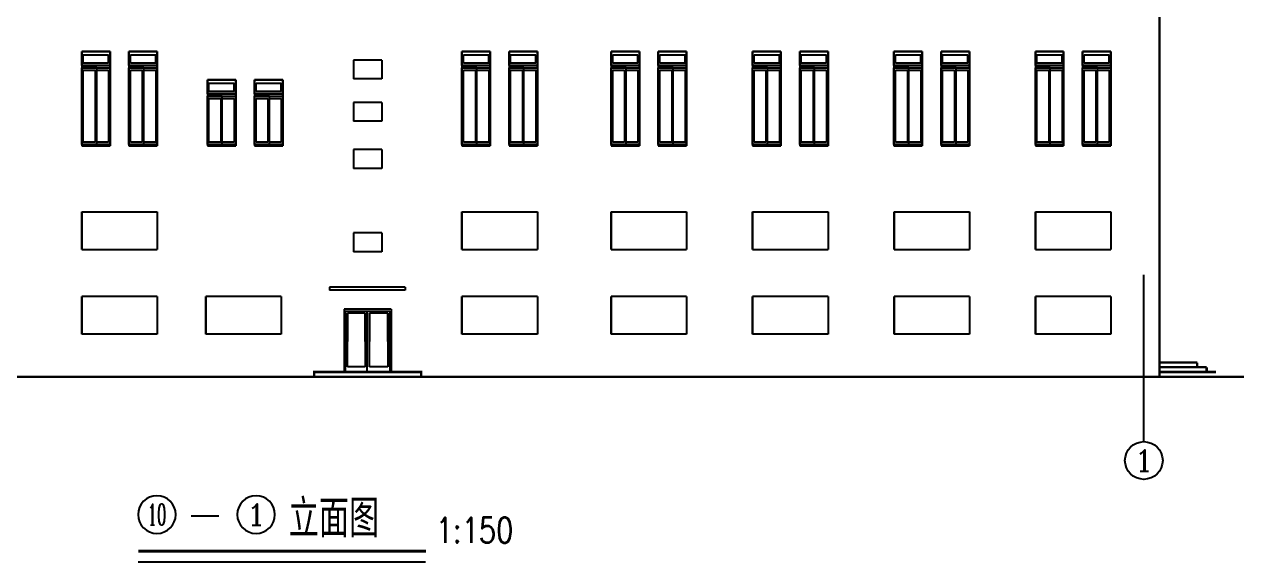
# Model space of a CAD drawing. Extents: x -55219 to 470149, y 494712 to 780039.
# Drawn here: x 132595 to 171184, y 544437 to 561537 of the extents above; entities that cross this region are included whole.
import ezdxf
from ezdxf.enums import TextEntityAlignment as Align

# ---------------------------------------------------------------- set-up
doc = ezdxf.new("R2010")
doc.units = 0
doc.header["$LTSCALE"] = 1500
doc.header["$MEASUREMENT"] = 0
doc.layers.get('0').update_dxf_attribs({"linetype": 'CONTINUOUS'})
doc.layers.add('AXIS_TEXT', color=7, linetype='CONTINUOUS')
doc.layers.add('LVTRY', color=6, linetype='CONTINUOUS')
doc.styles.add('_HZTXT', font='txt.shx', dxfattribs={"width": 0.8, "bigfont": 'hztxt.shx'})
doc.styles.add('COMPLEX', font='COMPLEX')
doc.styles.add('DIM_FONT', font='SIMPLEX.shx', dxfattribs={"width": 0.8})

# ---------------------------------------------------------------- blocks, each defined once
blk = doc.blocks.new('_AXISO')
blk.add_circle((0, 0), 0.5)
at = {"layer": 'AXIS_TEXT', "style": 'COMPLEX', "width": 1.041667}
blk.add_attdef('A', text='', height=0.56, dxfattribs=at).set_placement((-0.25, -0.28), (0.25, -0.28), align=Align.FIT)

msp = doc.modelspace()

# ---------------------------------------------------------------- linework, layer by layer
at = {"layer": 'LVTRY', "color": 7}
for p, q in [((134426.5, 560673.4), (134426.5, 560223.4)), ((134426.5, 560673.4), (134426.5, 560223.4)), ((134426.5, 560673.4), (134426.5, 560223.4)), ((134426.5, 560673.4), (134426.5, 560223.4)), ((134426.5, 560223.4), (134426.5, 560673.4)), ((134426.5, 560673.4), (135326.5, 560673.4)), ((134426.5, 560673.4), (135326.5, 560673.4)), ((135326.5, 560673.4), (134426.5, 560673.4)), ((134426.5, 560673.4), (135326.5, 560673.4)), ((134426.5, 560673.4), (135326.5, 560673.4)), ((134426.5, 560673.4), (134426.5, 557673.4)), ((134473.9, 560298.4), (134473.9, 560560.9)), ((134473.9, 560298.4), (134473.9, 560560.9)), ((134473.9, 560560.9), (135279.1, 560560.9)), ((134473.9, 560560.9), (135279.1, 560560.9)), ((135279.1, 560298.4), (135279.1, 560560.9)), ((135279.1, 560298.4), (135279.1, 560560.9)), ((135326.5, 560223.4), (135326.5, 560673.4)), ((135326.5, 560223.4), (135326.5, 560673.4)), ((135326.5, 560673.4), (135326.5, 560223.4)), ((135326.5, 560223.4), (135326.5, 560673.4)), ((135326.5, 560673.4), (135326.5, 560223.4)), ((135326.5, 560673.4), (135326.5, 557673.4)), ((135926.5, 560673.4), (135926.5, 560223.4)), ((135926.5, 560673.4), (135926.5, 560223.4)), ((135926.5, 560673.4), (135926.5, 560223.4)), ((135926.5, 560673.4), (135926.5, 560223.4)), ((135926.5, 560223.4), (135926.5, 560673.4)), ((135926.5, 560673.4), (136826.5, 560673.4)), ((135926.5, 560673.4), (136826.5, 560673.4)), ((136826.5, 560673.4), (135926.5, 560673.4)), ((135926.5, 560673.4), (136826.5, 560673.4)), ((135926.5, 560673.4), (136826.5, 560673.4)), ((135926.5, 560673.4), (135926.5, 557673.4)), ((135973.9, 560298.4), (135973.9, 560560.9)), ((135973.9, 560298.4), (135973.9, 560560.9)), ((135973.9, 560560.9), (136779.1, 560560.9)), ((135973.9, 560560.9), (136779.1, 560560.9)), ((136779.1, 560298.4), (136779.1, 560560.9)), ((136779.1, 560298.4), (136779.1, 560560.9)), ((136826.5, 560223.4), (136826.5, 560673.4)), ((136826.5, 560223.4), (136826.5, 560673.4)), ((136826.5, 560673.4), (136826.5, 560223.4)), ((136826.5, 560223.4), (136826.5, 560673.4)), ((136826.5, 560673.4), (136826.5, 560223.4)), ((136826.5, 560673.4), (136826.5, 557673.4)), ((143976.5, 560398.4), (143076.5, 560398.4)), ((143076.5, 560398.4), (143076.5, 559798.4)), ((143976.5, 560398.4), (143976.5, 559798.4)), ((146525.5, 560673.4), (146525.5, 557673.4)), ((146525.5, 560673.4), (147425.5, 560673.4)), ((146525.5, 560673.4), (147425.5, 560673.4)), ((147425.5, 560673.4), (146525.5, 560673.4)), ((146525.5, 560673.4), (147425.5, 560673.4)), ((146525.5, 560673.4), (147425.5, 560673.4)), ((146525.5, 560223.4), (146525.5, 560673.4)), ((146525.5, 560673.4), (146525.5, 560223.4)), ((146525.5, 560673.4), (146525.5, 560223.4)), ((146525.5, 560673.4), (146525.5, 560223.4)), ((146525.5, 560673.4), (146525.5, 560223.4)), ((146572.9, 560560.9), (147378.1, 560560.9)), ((146572.9, 560560.9), (147378.1, 560560.9)), ((146572.9, 560298.4), (146572.9, 560560.9)), ((146572.9, 560298.4), (146572.9, 560560.9)), ((147378.1, 560298.4), (147378.1, 560560.9)), ((147378.1, 560298.4), (147378.1, 560560.9)), ((147425.5, 560673.4), (147425.5, 557673.4)), ((147425.5, 560673.4), (147425.5, 560223.4)), ((147425.5, 560223.4), (147425.5, 560673.4)), ((147425.5, 560673.4), (147425.5, 560223.4)), ((147425.5, 560223.4), (147425.5, 560673.4)), ((147425.5, 560223.4), (147425.5, 560673.4)), ((148025.5, 560673.4), (148025.5, 557673.4)), ((148025.5, 560673.4), (148925.5, 560673.4)), ((148025.5, 560673.4), (148925.5, 560673.4)), ((148925.5, 560673.4), (148025.5, 560673.4)), ((148025.5, 560673.4), (148925.5, 560673.4)), ((148025.5, 560673.4), (148925.5, 560673.4)), ((148025.5, 560223.4), (148025.5, 560673.4)), ((148025.5, 560673.4), (148025.5, 560223.4)), ((148025.5, 560673.4), (148025.5, 560223.4)), ((148025.5, 560673.4), (148025.5, 560223.4)), ((148025.5, 560673.4), (148025.5, 560223.4)), ((148072.9, 560560.9), (148878.1, 560560.9)), ((148072.9, 560560.9), (148878.1, 560560.9)), ((148072.9, 560298.4), (148072.9, 560560.9)), ((148072.9, 560298.4), (148072.9, 560560.9)), ((148878.1, 560298.4), (148878.1, 560560.9)), ((148878.1, 560298.4), (148878.1, 560560.9)), ((148925.5, 560673.4), (148925.5, 557673.4)), ((148925.5, 560673.4), (148925.5, 560223.4)), ((148925.5, 560223.4), (148925.5, 560673.4)), ((148925.5, 560673.4), (148925.5, 560223.4)), ((148925.5, 560223.4), (148925.5, 560673.4)), ((148925.5, 560223.4), (148925.5, 560673.4)), ((151275.5, 560673.4), (151275.5, 560223.4)), ((151275.5, 560673.4), (151275.5, 560223.4)), ((151275.5, 560673.4), (151275.5, 560223.4)), ((151275.5, 560673.4), (151275.5, 560223.4)), ((151275.5, 560223.4), (151275.5, 560673.4)), ((151275.5, 560673.4), (152175.5, 560673.4)), ((151275.5, 560673.4), (152175.5, 560673.4)), ((152175.5, 560673.4), (151275.5, 560673.4)), ((151275.5, 560673.4), (152175.5, 560673.4)), ((151275.5, 560673.4), (152175.5, 560673.4)), ((151275.5, 560673.4), (151275.5, 557673.4)), ((151322.9, 560298.4), (151322.9, 560560.9)), ((151322.9, 560298.4), (151322.9, 560560.9)), ((151322.9, 560560.9), (152128.1, 560560.9)), ((151322.9, 560560.9), (152128.1, 560560.9)), ((152128.1, 560298.4), (152128.1, 560560.9)), ((152128.1, 560298.4), (152128.1, 560560.9)), ((152175.5, 560223.4), (152175.5, 560673.4)), ((152175.5, 560223.4), (152175.5, 560673.4)), ((152175.5, 560673.4), (152175.5, 560223.4)), ((152175.5, 560223.4), (152175.5, 560673.4)), ((152175.5, 560673.4), (152175.5, 560223.4)), ((152175.5, 560673.4), (152175.5, 557673.4)), ((152775.5, 560673.4), (152775.5, 560223.4)), ((152775.5, 560673.4), (152775.5, 560223.4)), ((152775.5, 560673.4), (152775.5, 560223.4)), ((152775.5, 560673.4), (152775.5, 560223.4)), ((152775.5, 560223.4), (152775.5, 560673.4)), ((152775.5, 560673.4), (153675.5, 560673.4)), ((152775.5, 560673.4), (153675.5, 560673.4)), ((153675.5, 560673.4), (152775.5, 560673.4)), ((152775.5, 560673.4), (153675.5, 560673.4)), ((152775.5, 560673.4), (153675.5, 560673.4)), ((152775.5, 560673.4), (152775.5, 557673.4)), ((152822.9, 560298.4), (152822.9, 560560.9)), ((152822.9, 560298.4), (152822.9, 560560.9)), ((152822.9, 560560.9), (153628.1, 560560.9)), ((152822.9, 560560.9), (153628.1, 560560.9)), ((153628.1, 560298.4), (153628.1, 560560.9)), ((153628.1, 560298.4), (153628.1, 560560.9)), ((153675.5, 560223.4), (153675.5, 560673.4)), ((153675.5, 560223.4), (153675.5, 560673.4)), ((153675.5, 560673.4), (153675.5, 560223.4)), ((153675.5, 560223.4), (153675.5, 560673.4)), ((153675.5, 560673.4), (153675.5, 560223.4)), ((153675.5, 560673.4), (153675.5, 557673.4)), ((155775.5, 560673.4), (155775.5, 560223.4)), ((155775.5, 560673.4), (155775.5, 560223.4)), ((155775.5, 560673.4), (155775.5, 560223.4)), ((155775.5, 560673.4), (155775.5, 560223.4)), ((155775.5, 560223.4), (155775.5, 560673.4)), ((155775.5, 560673.4), (156675.5, 560673.4)), ((155775.5, 560673.4), (156675.5, 560673.4)), ((156675.5, 560673.4), (155775.5, 560673.4)), ((155775.5, 560673.4), (156675.5, 560673.4)), ((155775.5, 560673.4), (156675.5, 560673.4)), ((155775.5, 560673.4), (155775.5, 557673.4)), ((155822.9, 560298.4), (155822.9, 560560.9)), ((155822.9, 560298.4), (155822.9, 560560.9)), ((155822.9, 560560.9), (156628.1, 560560.9)), ((155822.9, 560560.9), (156628.1, 560560.9)), ((156628.1, 560298.4), (156628.1, 560560.9)), ((156628.1, 560298.4), (156628.1, 560560.9)), ((156675.5, 560223.4), (156675.5, 560673.4)), ((156675.5, 560223.4), (156675.5, 560673.4)), ((156675.5, 560673.4), (156675.5, 560223.4)), ((156675.5, 560223.4), (156675.5, 560673.4)), ((156675.5, 560673.4), (156675.5, 560223.4)), ((156675.5, 560673.4), (156675.5, 557673.4)), ((157275.5, 560673.4), (157275.5, 560223.4)), ((157275.5, 560673.4), (157275.5, 560223.4)), ((157275.5, 560673.4), (157275.5, 560223.4)), ((157275.5, 560673.4), (157275.5, 560223.4)), ((157275.5, 560223.4), (157275.5, 560673.4)), ((157275.5, 560673.4), (158175.5, 560673.4)), ((157275.5, 560673.4), (158175.5, 560673.4)), ((158175.5, 560673.4), (157275.5, 560673.4)), ((157275.5, 560673.4), (158175.5, 560673.4)), ((157275.5, 560673.4), (158175.5, 560673.4)), ((157275.5, 560673.4), (157275.5, 557673.4)), ((157322.9, 560298.4), (157322.9, 560560.9)), ((157322.9, 560298.4), (157322.9, 560560.9)), ((157322.9, 560560.9), (158128.1, 560560.9)), ((157322.9, 560560.9), (158128.1, 560560.9)), ((158128.1, 560298.4), (158128.1, 560560.9)), ((158128.1, 560298.4), (158128.1, 560560.9)), ((158175.5, 560223.4), (158175.5, 560673.4)), ((158175.5, 560223.4), (158175.5, 560673.4)), ((158175.5, 560673.4), (158175.5, 560223.4)), ((158175.5, 560223.4), (158175.5, 560673.4)), ((158175.5, 560673.4), (158175.5, 560223.4)), ((158175.5, 560673.4), (158175.5, 557673.4)), ((160275.5, 560673.4), (160275.5, 560223.4)), ((160275.5, 560673.4), (160275.5, 560223.4)), ((160275.5, 560673.4), (160275.5, 560223.4)), ((160275.5, 560673.4), (160275.5, 560223.4)), ((160275.5, 560223.4), (160275.5, 560673.4)), ((160275.5, 560673.4), (161175.5, 560673.4)), ((160275.5, 560673.4), (161175.5, 560673.4)), ((161175.5, 560673.4), (160275.5, 560673.4)), ((160275.5, 560673.4), (161175.5, 560673.4)), ((160275.5, 560673.4), (161175.5, 560673.4)), ((160275.5, 560673.4), (160275.5, 557673.4)), ((160322.9, 560298.4), (160322.9, 560560.9)), ((160322.9, 560298.4), (160322.9, 560560.9)), ((160322.9, 560560.9), (161128.1, 560560.9)), ((160322.9, 560560.9), (161128.1, 560560.9)), ((161128.1, 560298.4), (161128.1, 560560.9)), ((161128.1, 560298.4), (161128.1, 560560.9)), ((161175.5, 560223.4), (161175.5, 560673.4)), ((161175.5, 560223.4), (161175.5, 560673.4)), ((161175.5, 560673.4), (161175.5, 560223.4)), ((161175.5, 560223.4), (161175.5, 560673.4)), ((161175.5, 560673.4), (161175.5, 560223.4)), ((161175.5, 560673.4), (161175.5, 557673.4)), ((161775.5, 560673.4), (161775.5, 560223.4)), ((161775.5, 560673.4), (161775.5, 560223.4)), ((161775.5, 560673.4), (161775.5, 560223.4)), ((161775.5, 560673.4), (161775.5, 560223.4)), ((161775.5, 560223.4), (161775.5, 560673.4)), ((161775.5, 560673.4), (162675.5, 560673.4)), ((161775.5, 560673.4), (162675.5, 560673.4)), ((162675.5, 560673.4), (161775.5, 560673.4)), ((161775.5, 560673.4), (162675.5, 560673.4)), ((161775.5, 560673.4), (162675.5, 560673.4)), ((161775.5, 560673.4), (161775.5, 557673.4)), ((161822.9, 560298.4), (161822.9, 560560.9)), ((161822.9, 560298.4), (161822.9, 560560.9)), ((161822.9, 560560.9), (162628.1, 560560.9)), ((161822.9, 560560.9), (162628.1, 560560.9)), ((162628.1, 560298.4), (162628.1, 560560.9)), ((162628.1, 560298.4), (162628.1, 560560.9)), ((162675.5, 560223.4), (162675.5, 560673.4)), ((162675.5, 560223.4), (162675.5, 560673.4)), ((162675.5, 560673.4), (162675.5, 560223.4)), ((162675.5, 560223.4), (162675.5, 560673.4)), ((162675.5, 560673.4), (162675.5, 560223.4)), ((162675.5, 560673.4), (162675.5, 557673.4)), ((164775.5, 560673.4), (164775.5, 560223.4)), ((164775.5, 560673.4), (164775.5, 560223.4)), ((164775.5, 560673.4), (164775.5, 560223.4)), ((164775.5, 560673.4), (164775.5, 560223.4)), ((164775.5, 560223.4), (164775.5, 560673.4)), ((164775.5, 560673.4), (165675.5, 560673.4)), ((164775.5, 560673.4), (165675.5, 560673.4)), ((165675.5, 560673.4), (164775.5, 560673.4)), ((164775.5, 560673.4), (165675.5, 560673.4)), ((164775.5, 560673.4), (165675.5, 560673.4)), ((164775.5, 560673.4), (164775.5, 557673.4)), ((164822.9, 560298.4), (164822.9, 560560.9)), ((164822.9, 560298.4), (164822.9, 560560.9)), ((164822.9, 560560.9), (165628.1, 560560.9)), ((164822.9, 560560.9), (165628.1, 560560.9)), ((165628.1, 560298.4), (165628.1, 560560.9)), ((165628.1, 560298.4), (165628.1, 560560.9)), ((165675.5, 560223.4), (165675.5, 560673.4)), ((165675.5, 560223.4), (165675.5, 560673.4)), ((165675.5, 560673.4), (165675.5, 560223.4)), ((165675.5, 560223.4), (165675.5, 560673.4)), ((165675.5, 560673.4), (165675.5, 560223.4)), ((165675.5, 560673.4), (165675.5, 557673.4)), ((166275.5, 560673.4), (166275.5, 560223.4)), ((166275.5, 560673.4), (166275.5, 560223.4)), ((166275.5, 560673.4), (166275.5, 560223.4)), ((166275.5, 560673.4), (166275.5, 560223.4)), ((166275.5, 560223.4), (166275.5, 560673.4)), ((166275.5, 560673.4), (167175.5, 560673.4)), ((166275.5, 560673.4), (167175.5, 560673.4)), ((167175.5, 560673.4), (166275.5, 560673.4)), ((166275.5, 560673.4), (167175.5, 560673.4)), ((166275.5, 560673.4), (167175.5, 560673.4)), ((166275.5, 560673.4), (166275.5, 557673.4)), ((166322.9, 560298.4), (166322.9, 560560.9)), ((166322.9, 560298.4), (166322.9, 560560.9)), ((166322.9, 560560.9), (167128.1, 560560.9)), ((166322.9, 560560.9), (167128.1, 560560.9)), ((167128.1, 560298.4), (167128.1, 560560.9)), ((167128.1, 560298.4), (167128.1, 560560.9)), ((167175.5, 560223.4), (167175.5, 560673.4)), ((167175.5, 560223.4), (167175.5, 560673.4)), ((167175.5, 560673.4), (167175.5, 560223.4)), ((167175.5, 560223.4), (167175.5, 560673.4)), ((167175.5, 560673.4), (167175.5, 560223.4)), ((167175.5, 560673.4), (167175.5, 557673.4)), ((134426.5, 560223.4), (135326.5, 560223.4)), ((134426.5, 560223.4), (135326.5, 560223.4)), ((135326.5, 560223.4), (134426.5, 560223.4)), ((134426.5, 560223.4), (134426.5, 557673.4)), ((134426.5, 560223.4), (134426.5, 557673.4)), ((134900.2, 560148.4), (134426.5, 560148.4)), ((134426.5, 560148.4), (135326.5, 560148.4)), ((134426.5, 560148.4), (135326.5, 560148.4)), ((134426.5, 560148.4), (134426.5, 557710.9)), ((134426.5, 560148.4), (134426.5, 557710.9)), ((134426.5, 557710.9), (134426.5, 560148.4)), ((135279.1, 560298.4), (134473.9, 560298.4)), ((135279.1, 560298.4), (134473.9, 560298.4)), ((134473.9, 560073.4), (134852.8, 560073.4)), ((134473.9, 560073.4), (134852.8, 560073.4)), ((134473.9, 557785.9), (134473.9, 560073.4)), ((134473.9, 557785.9), (134473.9, 560073.4)), ((134852.8, 560073.4), (134852.8, 557785.9)), ((134852.8, 560073.4), (134852.8, 557785.9)), ((134900.2, 557710.9), (134900.2, 560148.4)), ((134900.2, 557710.9), (134900.2, 560148.4)), ((134900.2, 560073.4), (135279.1, 560073.4)), ((134900.2, 560073.4), (135279.1, 560073.4)), ((135279.1, 560073.4), (135279.1, 557785.9)), ((135279.1, 560073.4), (135279.1, 557785.9)), ((135326.5, 557673.4), (135326.5, 560223.4)), ((135326.5, 557673.4), (135326.5, 560223.4)), ((135326.5, 560148.4), (135326.5, 557710.9)), ((135326.5, 560148.4), (135326.5, 557710.9)), ((135926.5, 560223.4), (136826.5, 560223.4)), ((135926.5, 560223.4), (136826.5, 560223.4)), ((136826.5, 560223.4), (135926.5, 560223.4)), ((135926.5, 560223.4), (135926.5, 557673.4)), ((135926.5, 560223.4), (135926.5, 557673.4)), ((136400.2, 560148.4), (135926.5, 560148.4)), ((135926.5, 560148.4), (136826.5, 560148.4)), ((135926.5, 560148.4), (136826.5, 560148.4)), ((135926.5, 560148.4), (135926.5, 557710.9)), ((135926.5, 560148.4), (135926.5, 557710.9)), ((135926.5, 557710.9), (135926.5, 560148.4)), ((136779.1, 560298.4), (135973.9, 560298.4)), ((136779.1, 560298.4), (135973.9, 560298.4)), ((135973.9, 560073.4), (136352.8, 560073.4)), ((135973.9, 560073.4), (136352.8, 560073.4)), ((135973.9, 557785.9), (135973.9, 560073.4)), ((135973.9, 557785.9), (135973.9, 560073.4)), ((136352.8, 560073.4), (136352.8, 557785.9)), ((136352.8, 560073.4), (136352.8, 557785.9)), ((136400.2, 557710.9), (136400.2, 560148.4)), ((136400.2, 557710.9), (136400.2, 560148.4)), ((136400.2, 560073.4), (136779.1, 560073.4)), ((136400.2, 560073.4), (136779.1, 560073.4)), ((136779.1, 560073.4), (136779.1, 557785.9)), ((136779.1, 560073.4), (136779.1, 557785.9)), ((136826.5, 557673.4), (136826.5, 560223.4)), ((136826.5, 557673.4), (136826.5, 560223.4)), ((136826.5, 560148.4), (136826.5, 557710.9)), ((136826.5, 560148.4), (136826.5, 557710.9)), ((146525.5, 560223.4), (146525.5, 557673.4)), ((146525.5, 560223.4), (146525.5, 557673.4)), ((147425.5, 560223.4), (146525.5, 560223.4)), ((146525.5, 560223.4), (147425.5, 560223.4)), ((146525.5, 560223.4), (147425.5, 560223.4)), ((146525.5, 557710.9), (146525.5, 560148.4)), ((146525.5, 560148.4), (146525.5, 557710.9)), ((146525.5, 560148.4), (146525.5, 557710.9)), ((146525.5, 560148.4), (147425.5, 560148.4)), ((146525.5, 560148.4), (147425.5, 560148.4)), ((146999.2, 560148.4), (146525.5, 560148.4)), ((147378.1, 560298.4), (146572.9, 560298.4)), ((147378.1, 560298.4), (146572.9, 560298.4)), ((146572.9, 557785.9), (146572.9, 560073.4)), ((146572.9, 557785.9), (146572.9, 560073.4)), ((146572.9, 560073.4), (146951.8, 560073.4)), ((146572.9, 560073.4), (146951.8, 560073.4)), ((146951.8, 560073.4), (146951.8, 557785.9)), ((146951.8, 560073.4), (146951.8, 557785.9)), ((146999.2, 557710.9), (146999.2, 560148.4)), ((146999.2, 557710.9), (146999.2, 560148.4)), ((146999.2, 560073.4), (147378.1, 560073.4)), ((146999.2, 560073.4), (147378.1, 560073.4)), ((147378.1, 560073.4), (147378.1, 557785.9)), ((147378.1, 560073.4), (147378.1, 557785.9)), ((147425.5, 557673.4), (147425.5, 560223.4)), ((147425.5, 557673.4), (147425.5, 560223.4)), ((147425.5, 560148.4), (147425.5, 557710.9)), ((147425.5, 560148.4), (147425.5, 557710.9)), ((148025.5, 560223.4), (148025.5, 557673.4)), ((148025.5, 560223.4), (148025.5, 557673.4)), ((148925.5, 560223.4), (148025.5, 560223.4)), ((148025.5, 560223.4), (148925.5, 560223.4)), ((148025.5, 560223.4), (148925.5, 560223.4)), ((148025.5, 557710.9), (148025.5, 560148.4)), ((148025.5, 560148.4), (148025.5, 557710.9)), ((148025.5, 560148.4), (148025.5, 557710.9)), ((148025.5, 560148.4), (148925.5, 560148.4)), ((148025.5, 560148.4), (148925.5, 560148.4)), ((148499.2, 560148.4), (148025.5, 560148.4)), ((148878.1, 560298.4), (148072.9, 560298.4)), ((148878.1, 560298.4), (148072.9, 560298.4)), ((148072.9, 557785.9), (148072.9, 560073.4)), ((148072.9, 557785.9), (148072.9, 560073.4)), ((148072.9, 560073.4), (148451.8, 560073.4)), ((148072.9, 560073.4), (148451.8, 560073.4)), ((148451.8, 560073.4), (148451.8, 557785.9)), ((148451.8, 560073.4), (148451.8, 557785.9)), ((148499.2, 557710.9), (148499.2, 560148.4)), ((148499.2, 557710.9), (148499.2, 560148.4)), ((148499.2, 560073.4), (148878.1, 560073.4)), ((148499.2, 560073.4), (148878.1, 560073.4)), ((148878.1, 560073.4), (148878.1, 557785.9)), ((148878.1, 560073.4), (148878.1, 557785.9)), ((148925.5, 557673.4), (148925.5, 560223.4)), ((148925.5, 557673.4), (148925.5, 560223.4)), ((148925.5, 560148.4), (148925.5, 557710.9)), ((148925.5, 560148.4), (148925.5, 557710.9)), ((151275.5, 560223.4), (152175.5, 560223.4)), ((151275.5, 560223.4), (152175.5, 560223.4)), ((152175.5, 560223.4), (151275.5, 560223.4)), ((151275.5, 560223.4), (151275.5, 557673.4)), ((151275.5, 560223.4), (151275.5, 557673.4)), ((151749.2, 560148.4), (151275.5, 560148.4)), ((151275.5, 560148.4), (152175.5, 560148.4)), ((151275.5, 560148.4), (152175.5, 560148.4)), ((151275.5, 560148.4), (151275.5, 557710.9)), ((151275.5, 560148.4), (151275.5, 557710.9)), ((151275.5, 557710.9), (151275.5, 560148.4)), ((152128.1, 560298.4), (151322.9, 560298.4)), ((152128.1, 560298.4), (151322.9, 560298.4)), ((151322.9, 560073.4), (151701.8, 560073.4)), ((151322.9, 560073.4), (151701.8, 560073.4)), ((151322.9, 557785.9), (151322.9, 560073.4)), ((151322.9, 557785.9), (151322.9, 560073.4)), ((151701.8, 560073.4), (151701.8, 557785.9)), ((151701.8, 560073.4), (151701.8, 557785.9)), ((151749.2, 557710.9), (151749.2, 560148.4)), ((151749.2, 557710.9), (151749.2, 560148.4)), ((151749.2, 560073.4), (152128.1, 560073.4)), ((151749.2, 560073.4), (152128.1, 560073.4)), ((152128.1, 560073.4), (152128.1, 557785.9)), ((152128.1, 560073.4), (152128.1, 557785.9)), ((152175.5, 557673.4), (152175.5, 560223.4)), ((152175.5, 557673.4), (152175.5, 560223.4)), ((152175.5, 560148.4), (152175.5, 557710.9)), ((152175.5, 560148.4), (152175.5, 557710.9)), ((152775.5, 560223.4), (153675.5, 560223.4)), ((152775.5, 560223.4), (153675.5, 560223.4)), ((153675.5, 560223.4), (152775.5, 560223.4)), ((152775.5, 560223.4), (152775.5, 557673.4)), ((152775.5, 560223.4), (152775.5, 557673.4)), ((153249.2, 560148.4), (152775.5, 560148.4)), ((152775.5, 560148.4), (153675.5, 560148.4)), ((152775.5, 560148.4), (153675.5, 560148.4)), ((152775.5, 560148.4), (152775.5, 557710.9)), ((152775.5, 560148.4), (152775.5, 557710.9)), ((152775.5, 557710.9), (152775.5, 560148.4)), ((153628.1, 560298.4), (152822.9, 560298.4)), ((153628.1, 560298.4), (152822.9, 560298.4)), ((152822.9, 560073.4), (153201.8, 560073.4)), ((152822.9, 560073.4), (153201.8, 560073.4)), ((152822.9, 557785.9), (152822.9, 560073.4)), ((152822.9, 557785.9), (152822.9, 560073.4)), ((153201.8, 560073.4), (153201.8, 557785.9)), ((153201.8, 560073.4), (153201.8, 557785.9)), ((153249.2, 557710.9), (153249.2, 560148.4)), ((153249.2, 557710.9), (153249.2, 560148.4)), ((153249.2, 560073.4), (153628.1, 560073.4)), ((153249.2, 560073.4), (153628.1, 560073.4)), ((153628.1, 560073.4), (153628.1, 557785.9)), ((153628.1, 560073.4), (153628.1, 557785.9)), ((153675.5, 557673.4), (153675.5, 560223.4)), ((153675.5, 557673.4), (153675.5, 560223.4)), ((153675.5, 560148.4), (153675.5, 557710.9)), ((153675.5, 560148.4), (153675.5, 557710.9)), ((155775.5, 560223.4), (156675.5, 560223.4)), ((155775.5, 560223.4), (156675.5, 560223.4)), ((156675.5, 560223.4), (155775.5, 560223.4)), ((155775.5, 560223.4), (155775.5, 557673.4)), ((155775.5, 560223.4), (155775.5, 557673.4)), ((156249.2, 560148.4), (155775.5, 560148.4)), ((155775.5, 560148.4), (156675.5, 560148.4)), ((155775.5, 560148.4), (156675.5, 560148.4)), ((155775.5, 560148.4), (155775.5, 557710.9)), ((155775.5, 560148.4), (155775.5, 557710.9)), ((155775.5, 557710.9), (155775.5, 560148.4)), ((156628.1, 560298.4), (155822.9, 560298.4)), ((156628.1, 560298.4), (155822.9, 560298.4)), ((155822.9, 560073.4), (156201.8, 560073.4)), ((155822.9, 560073.4), (156201.8, 560073.4)), ((155822.9, 557785.9), (155822.9, 560073.4)), ((155822.9, 557785.9), (155822.9, 560073.4)), ((156201.8, 560073.4), (156201.8, 557785.9)), ((156201.8, 560073.4), (156201.8, 557785.9)), ((156249.2, 557710.9), (156249.2, 560148.4)), ((156249.2, 557710.9), (156249.2, 560148.4)), ((156249.2, 560073.4), (156628.1, 560073.4)), ((156249.2, 560073.4), (156628.1, 560073.4)), ((156628.1, 560073.4), (156628.1, 557785.9)), ((156628.1, 560073.4), (156628.1, 557785.9)), ((156675.5, 557673.4), (156675.5, 560223.4)), ((156675.5, 557673.4), (156675.5, 560223.4)), ((156675.5, 560148.4), (156675.5, 557710.9)), ((156675.5, 560148.4), (156675.5, 557710.9)), ((157275.5, 560223.4), (158175.5, 560223.4)), ((157275.5, 560223.4), (158175.5, 560223.4)), ((158175.5, 560223.4), (157275.5, 560223.4)), ((157275.5, 560223.4), (157275.5, 557673.4)), ((157275.5, 560223.4), (157275.5, 557673.4)), ((157749.2, 560148.4), (157275.5, 560148.4)), ((157275.5, 560148.4), (158175.5, 560148.4)), ((157275.5, 560148.4), (158175.5, 560148.4)), ((157275.5, 560148.4), (157275.5, 557710.9)), ((157275.5, 560148.4), (157275.5, 557710.9)), ((157275.5, 557710.9), (157275.5, 560148.4)), ((158128.1, 560298.4), (157322.9, 560298.4)), ((158128.1, 560298.4), (157322.9, 560298.4)), ((157322.9, 560073.4), (157701.8, 560073.4)), ((157322.9, 560073.4), (157701.8, 560073.4)), ((157322.9, 557785.9), (157322.9, 560073.4)), ((157322.9, 557785.9), (157322.9, 560073.4)), ((157701.8, 560073.4), (157701.8, 557785.9)), ((157701.8, 560073.4), (157701.8, 557785.9)), ((157749.2, 557710.9), (157749.2, 560148.4)), ((157749.2, 557710.9), (157749.2, 560148.4)), ((157749.2, 560073.4), (158128.1, 560073.4)), ((157749.2, 560073.4), (158128.1, 560073.4)), ((158128.1, 560073.4), (158128.1, 557785.9)), ((158128.1, 560073.4), (158128.1, 557785.9)), ((158175.5, 557673.4), (158175.5, 560223.4)), ((158175.5, 557673.4), (158175.5, 560223.4)), ((158175.5, 560148.4), (158175.5, 557710.9)), ((158175.5, 560148.4), (158175.5, 557710.9)), ((160275.5, 560223.4), (161175.5, 560223.4)), ((160275.5, 560223.4), (161175.5, 560223.4)), ((161175.5, 560223.4), (160275.5, 560223.4)), ((160275.5, 560223.4), (160275.5, 557673.4)), ((160275.5, 560223.4), (160275.5, 557673.4)), ((160749.2, 560148.4), (160275.5, 560148.4)), ((160275.5, 560148.4), (161175.5, 560148.4)), ((160275.5, 560148.4), (161175.5, 560148.4)), ((160275.5, 560148.4), (160275.5, 557710.9)), ((160275.5, 560148.4), (160275.5, 557710.9)), ((160275.5, 557710.9), (160275.5, 560148.4)), ((161128.1, 560298.4), (160322.9, 560298.4)), ((161128.1, 560298.4), (160322.9, 560298.4)), ((160322.9, 560073.4), (160701.8, 560073.4)), ((160322.9, 560073.4), (160701.8, 560073.4)), ((160322.9, 557785.9), (160322.9, 560073.4)), ((160322.9, 557785.9), (160322.9, 560073.4)), ((160701.8, 560073.4), (160701.8, 557785.9)), ((160701.8, 560073.4), (160701.8, 557785.9)), ((160749.2, 557710.9), (160749.2, 560148.4)), ((160749.2, 557710.9), (160749.2, 560148.4)), ((160749.2, 560073.4), (161128.1, 560073.4)), ((160749.2, 560073.4), (161128.1, 560073.4)), ((161128.1, 560073.4), (161128.1, 557785.9)), ((161128.1, 560073.4), (161128.1, 557785.9)), ((161175.5, 557673.4), (161175.5, 560223.4)), ((161175.5, 557673.4), (161175.5, 560223.4)), ((161175.5, 560148.4), (161175.5, 557710.9)), ((161175.5, 560148.4), (161175.5, 557710.9)), ((161775.5, 560223.4), (162675.5, 560223.4)), ((161775.5, 560223.4), (162675.5, 560223.4)), ((162675.5, 560223.4), (161775.5, 560223.4)), ((161775.5, 560223.4), (161775.5, 557673.4)), ((161775.5, 560223.4), (161775.5, 557673.4)), ((162249.2, 560148.4), (161775.5, 560148.4)), ((161775.5, 560148.4), (162675.5, 560148.4)), ((161775.5, 560148.4), (162675.5, 560148.4)), ((161775.5, 560148.4), (161775.5, 557710.9)), ((161775.5, 560148.4), (161775.5, 557710.9)), ((161775.5, 557710.9), (161775.5, 560148.4)), ((162628.1, 560298.4), (161822.9, 560298.4)), ((162628.1, 560298.4), (161822.9, 560298.4)), ((161822.9, 560073.4), (162201.8, 560073.4)), ((161822.9, 560073.4), (162201.8, 560073.4)), ((161822.9, 557785.9), (161822.9, 560073.4)), ((161822.9, 557785.9), (161822.9, 560073.4)), ((162201.8, 560073.4), (162201.8, 557785.9)), ((162201.8, 560073.4), (162201.8, 557785.9)), ((162249.2, 557710.9), (162249.2, 560148.4)), ((162249.2, 557710.9), (162249.2, 560148.4)), ((162249.2, 560073.4), (162628.1, 560073.4)), ((162249.2, 560073.4), (162628.1, 560073.4)), ((162628.1, 560073.4), (162628.1, 557785.9)), ((162628.1, 560073.4), (162628.1, 557785.9)), ((162675.5, 557673.4), (162675.5, 560223.4)), ((162675.5, 557673.4), (162675.5, 560223.4)), ((162675.5, 560148.4), (162675.5, 557710.9)), ((162675.5, 560148.4), (162675.5, 557710.9)), ((164775.5, 560223.4), (165675.5, 560223.4)), ((164775.5, 560223.4), (165675.5, 560223.4)), ((165675.5, 560223.4), (164775.5, 560223.4)), ((164775.5, 560223.4), (164775.5, 557673.4)), ((164775.5, 560223.4), (164775.5, 557673.4)), ((165249.2, 560148.4), (164775.5, 560148.4)), ((164775.5, 560148.4), (165675.5, 560148.4)), ((164775.5, 560148.4), (165675.5, 560148.4)), ((164775.5, 560148.4), (164775.5, 557710.9)), ((164775.5, 560148.4), (164775.5, 557710.9)), ((164775.5, 557710.9), (164775.5, 560148.4)), ((165628.1, 560298.4), (164822.9, 560298.4)), ((165628.1, 560298.4), (164822.9, 560298.4)), ((164822.9, 560073.4), (165201.8, 560073.4)), ((164822.9, 560073.4), (165201.8, 560073.4)), ((164822.9, 557785.9), (164822.9, 560073.4)), ((164822.9, 557785.9), (164822.9, 560073.4)), ((165201.8, 560073.4), (165201.8, 557785.9)), ((165201.8, 560073.4), (165201.8, 557785.9)), ((165249.2, 557710.9), (165249.2, 560148.4)), ((165249.2, 557710.9), (165249.2, 560148.4)), ((165249.2, 560073.4), (165628.1, 560073.4)), ((165249.2, 560073.4), (165628.1, 560073.4)), ((165628.1, 560073.4), (165628.1, 557785.9)), ((165628.1, 560073.4), (165628.1, 557785.9)), ((165675.5, 557673.4), (165675.5, 560223.4)), ((165675.5, 557673.4), (165675.5, 560223.4)), ((165675.5, 560148.4), (165675.5, 557710.9)), ((165675.5, 560148.4), (165675.5, 557710.9)), ((166275.5, 560223.4), (167175.5, 560223.4)), ((166275.5, 560223.4), (167175.5, 560223.4)), ((167175.5, 560223.4), (166275.5, 560223.4)), ((166275.5, 560223.4), (166275.5, 557673.4)), ((166275.5, 560223.4), (166275.5, 557673.4)), ((166749.2, 560148.4), (166275.5, 560148.4)), ((166275.5, 560148.4), (167175.5, 560148.4)), ((166275.5, 560148.4), (167175.5, 560148.4)), ((166275.5, 560148.4), (166275.5, 557710.9)), ((166275.5, 560148.4), (166275.5, 557710.9)), ((166275.5, 557710.9), (166275.5, 560148.4)), ((167128.1, 560298.4), (166322.9, 560298.4)), ((167128.1, 560298.4), (166322.9, 560298.4)), ((166322.9, 560073.4), (166701.8, 560073.4)), ((166322.9, 560073.4), (166701.8, 560073.4)), ((166322.9, 557785.9), (166322.9, 560073.4)), ((166322.9, 557785.9), (166322.9, 560073.4)), ((166701.8, 560073.4), (166701.8, 557785.9)), ((166701.8, 560073.4), (166701.8, 557785.9)), ((166749.2, 557710.9), (166749.2, 560148.4)), ((166749.2, 557710.9), (166749.2, 560148.4)), ((166749.2, 560073.4), (167128.1, 560073.4)), ((166749.2, 560073.4), (167128.1, 560073.4)), ((167128.1, 560073.4), (167128.1, 557785.9)), ((167128.1, 560073.4), (167128.1, 557785.9)), ((167175.5, 557673.4), (167175.5, 560223.4)), ((167175.5, 557673.4), (167175.5, 560223.4)), ((167175.5, 560148.4), (167175.5, 557710.9)), ((167175.5, 560148.4), (167175.5, 557710.9)), ((138423.9, 559773.4), (138423.9, 559323.4)), ((138423.9, 559773.4), (138423.9, 559323.4)), ((138423.9, 559773.4), (138423.9, 559323.4)), ((138423.9, 559773.4), (138423.9, 559323.4)), ((138423.9, 559323.4), (138423.9, 559773.4)), ((138423.9, 559773.4), (139323.9, 559773.4)), ((138423.9, 559773.4), (139323.9, 559773.4)), ((139323.9, 559773.4), (138423.9, 559773.4)), ((138423.9, 559773.4), (139323.9, 559773.4)), ((138423.9, 559773.4), (139323.9, 559773.4)), ((138423.9, 559773.4), (138423.9, 557673.4)), ((138471.3, 559398.4), (138471.3, 559660.9)), ((138471.3, 559398.4), (138471.3, 559660.9)), ((138471.3, 559660.9), (139276.5, 559660.9)), ((138471.3, 559660.9), (139276.5, 559660.9)), ((139276.5, 559398.4), (139276.5, 559660.9)), ((139276.5, 559398.4), (139276.5, 559660.9)), ((139323.9, 559323.4), (139323.9, 559773.4)), ((139323.9, 559323.4), (139323.9, 559773.4)), ((139323.9, 559773.4), (139323.9, 559323.4)), ((139323.9, 559323.4), (139323.9, 559773.4)), ((139323.9, 559773.4), (139323.9, 559323.4)), ((139323.9, 559773.4), (139323.9, 557673.4)), ((139923.9, 559773.4), (139923.9, 559323.4)), ((139923.9, 559773.4), (139923.9, 559323.4)), ((139923.9, 559773.4), (139923.9, 559323.4)), ((139923.9, 559773.4), (139923.9, 559323.4)), ((139923.9, 559323.4), (139923.9, 559773.4)), ((139923.9, 559773.4), (140823.9, 559773.4)), ((139923.9, 559773.4), (140823.9, 559773.4)), ((140823.9, 559773.4), (139923.9, 559773.4)), ((139923.9, 559773.4), (140823.9, 559773.4)), ((139923.9, 559773.4), (140823.9, 559773.4)), ((139923.9, 559773.4), (139923.9, 557673.4)), ((139971.3, 559398.4), (139971.3, 559660.9)), ((139971.3, 559398.4), (139971.3, 559660.9)), ((139971.3, 559660.9), (140776.5, 559660.9)), ((139971.3, 559660.9), (140776.5, 559660.9)), ((140776.5, 559398.4), (140776.5, 559660.9)), ((140776.5, 559398.4), (140776.5, 559660.9)), ((140823.9, 559323.4), (140823.9, 559773.4)), ((140823.9, 559323.4), (140823.9, 559773.4)), ((140823.9, 559773.4), (140823.9, 559323.4)), ((140823.9, 559323.4), (140823.9, 559773.4)), ((140823.9, 559773.4), (140823.9, 559323.4)), ((140823.9, 559773.4), (140823.9, 557673.4)), ((143976.5, 559798.4), (143076.5, 559798.4)), ((138423.9, 559323.4), (139323.9, 559323.4)), ((138423.9, 559323.4), (139323.9, 559323.4)), ((139323.9, 559323.4), (138423.9, 559323.4)), ((138423.9, 559323.4), (138423.9, 557673.4)), ((138423.9, 559323.4), (138423.9, 557673.4)), ((138897.6, 559248.4), (138423.9, 559248.4)), ((138423.9, 559248.4), (139323.9, 559248.4)), ((138423.9, 559248.4), (139323.9, 559248.4)), ((138423.9, 559248.4), (138423.9, 557710.9)), ((138423.9, 559248.4), (138423.9, 557710.9)), ((138423.9, 557710.9), (138423.9, 559248.4)), ((139276.5, 559398.4), (138471.3, 559398.4)), ((139276.5, 559398.4), (138471.3, 559398.4)), ((138471.3, 559173.4), (138850.2, 559173.4)), ((138471.3, 559173.4), (138850.2, 559173.4)), ((138471.3, 557785.9), (138471.3, 559173.4)), ((138471.3, 557785.9), (138471.3, 559173.4)), ((138850.2, 559173.4), (138850.2, 557785.9)), ((138850.2, 559173.4), (138850.2, 557785.9)), ((138897.6, 557710.9), (138897.6, 559248.4)), ((138897.6, 557710.9), (138897.6, 559248.4)), ((138897.6, 559173.4), (139276.5, 559173.4)), ((138897.6, 559173.4), (139276.5, 559173.4)), ((139276.5, 559173.4), (139276.5, 557785.9)), ((139276.5, 559173.4), (139276.5, 557785.9)), ((139323.9, 557673.4), (139323.9, 559323.4)), ((139323.9, 557673.4), (139323.9, 559323.4)), ((139323.9, 559248.4), (139323.9, 557710.9)), ((139323.9, 559248.4), (139323.9, 557710.9)), ((139923.9, 559323.4), (140823.9, 559323.4)), ((139923.9, 559323.4), (140823.9, 559323.4)), ((140823.9, 559323.4), (139923.9, 559323.4)), ((139923.9, 559323.4), (139923.9, 557673.4)), ((139923.9, 559323.4), (139923.9, 557673.4)), ((140397.6, 559248.4), (139923.9, 559248.4)), ((139923.9, 559248.4), (140823.9, 559248.4)), ((139923.9, 559248.4), (140823.9, 559248.4)), ((139923.9, 559248.4), (139923.9, 557710.9)), ((139923.9, 559248.4), (139923.9, 557710.9)), ((139923.9, 557710.9), (139923.9, 559248.4)), ((140776.5, 559398.4), (139971.3, 559398.4)), ((140776.5, 559398.4), (139971.3, 559398.4)), ((139971.3, 559173.4), (140350.2, 559173.4)), ((139971.3, 559173.4), (140350.2, 559173.4)), ((139971.3, 557785.9), (139971.3, 559173.4)), ((139971.3, 557785.9), (139971.3, 559173.4)), ((140350.2, 559173.4), (140350.2, 557785.9)), ((140350.2, 559173.4), (140350.2, 557785.9)), ((140397.6, 557710.9), (140397.6, 559248.4)), ((140397.6, 557710.9), (140397.6, 559248.4)), ((140397.6, 559173.4), (140776.5, 559173.4)), ((140397.6, 559173.4), (140776.5, 559173.4)), ((140776.5, 559173.4), (140776.5, 557785.9)), ((140776.5, 559173.4), (140776.5, 557785.9)), ((140823.9, 557673.4), (140823.9, 559323.4)), ((140823.9, 557673.4), (140823.9, 559323.4)), ((140823.9, 559248.4), (140823.9, 557710.9)), ((140823.9, 559248.4), (140823.9, 557710.9)), ((143976.5, 559048.4), (143076.5, 559048.4)), ((143076.5, 559048.4), (143076.5, 558448.4)), ((143976.5, 559048.4), (143976.5, 558448.4)), ((143976.5, 558448.4), (143076.5, 558448.4)), ((134426.5, 557710.9), (134900.2, 557710.9)), ((135326.5, 557710.9), (134426.5, 557710.9)), ((135326.5, 557710.9), (134426.5, 557710.9)), ((134426.5, 557673.4), (135326.5, 557673.4)), ((134426.5, 557673.4), (135326.5, 557673.4)), ((134426.5, 557673.4), (135326.5, 557673.4)), ((134852.8, 557785.9), (134473.9, 557785.9)), ((134852.8, 557785.9), (134473.9, 557785.9)), ((135279.1, 557785.9), (134900.2, 557785.9)), ((135279.1, 557785.9), (134900.2, 557785.9)), ((135326.5, 557673.4), (135326.5, 557673.4)), ((135926.5, 557710.9), (136400.2, 557710.9)), ((136826.5, 557710.9), (135926.5, 557710.9)), ((136826.5, 557710.9), (135926.5, 557710.9)), ((135926.5, 557673.4), (136826.5, 557673.4)), ((135926.5, 557673.4), (136826.5, 557673.4)), ((135926.5, 557673.4), (136826.5, 557673.4)), ((136352.8, 557785.9), (135973.9, 557785.9)), ((136352.8, 557785.9), (135973.9, 557785.9)), ((136779.1, 557785.9), (136400.2, 557785.9)), ((136779.1, 557785.9), (136400.2, 557785.9)), ((136826.5, 557673.4), (136826.5, 557673.4)), ((138423.9, 557710.9), (138897.6, 557710.9)), ((139323.9, 557710.9), (138423.9, 557710.9)), ((139323.9, 557710.9), (138423.9, 557710.9)), ((138423.9, 557673.4), (139323.9, 557673.4)), ((138423.9, 557673.4), (139323.9, 557673.4)), ((138423.9, 557673.4), (139323.9, 557673.4)), ((138850.2, 557785.9), (138471.3, 557785.9)), ((138850.2, 557785.9), (138471.3, 557785.9)), ((139276.5, 557785.9), (138897.6, 557785.9)), ((139276.5, 557785.9), (138897.6, 557785.9)), ((139323.9, 557673.4), (139323.9, 557673.4)), ((139923.9, 557710.9), (140397.6, 557710.9)), ((140823.9, 557710.9), (139923.9, 557710.9)), ((140823.9, 557710.9), (139923.9, 557710.9)), ((139923.9, 557673.4), (140823.9, 557673.4)), ((139923.9, 557673.4), (140823.9, 557673.4)), ((139923.9, 557673.4), (140823.9, 557673.4)), ((140350.2, 557785.9), (139971.3, 557785.9)), ((140350.2, 557785.9), (139971.3, 557785.9)), ((140776.5, 557785.9), (140397.6, 557785.9)), ((140776.5, 557785.9), (140397.6, 557785.9)), ((140823.9, 557673.4), (140823.9, 557673.4)), ((147425.5, 557710.9), (146525.5, 557710.9)), ((147425.5, 557710.9), (146525.5, 557710.9)), ((146525.5, 557710.9), (146999.2, 557710.9)), ((146525.5, 557673.4), (147425.5, 557673.4)), ((146525.5, 557673.4), (147425.5, 557673.4)), ((146525.5, 557673.4), (147425.5, 557673.4)), ((146951.8, 557785.9), (146572.9, 557785.9)), ((146951.8, 557785.9), (146572.9, 557785.9)), ((147378.1, 557785.9), (146999.2, 557785.9)), ((147378.1, 557785.9), (146999.2, 557785.9)), ((147425.5, 557673.4), (147425.5, 557673.4)), ((148925.5, 557710.9), (148025.5, 557710.9)), ((148925.5, 557710.9), (148025.5, 557710.9)), ((148025.5, 557710.9), (148499.2, 557710.9)), ((148025.5, 557673.4), (148925.5, 557673.4)), ((148025.5, 557673.4), (148925.5, 557673.4)), ((148025.5, 557673.4), (148925.5, 557673.4)), ((148451.8, 557785.9), (148072.9, 557785.9)), ((148451.8, 557785.9), (148072.9, 557785.9)), ((148878.1, 557785.9), (148499.2, 557785.9)), ((148878.1, 557785.9), (148499.2, 557785.9)), ((148925.5, 557673.4), (148925.5, 557673.4)), ((151275.5, 557710.9), (151749.2, 557710.9)), ((152175.5, 557710.9), (151275.5, 557710.9)), ((152175.5, 557710.9), (151275.5, 557710.9)), ((151275.5, 557673.4), (152175.5, 557673.4)), ((151275.5, 557673.4), (152175.5, 557673.4)), ((151275.5, 557673.4), (152175.5, 557673.4)), ((151701.8, 557785.9), (151322.9, 557785.9)), ((151701.8, 557785.9), (151322.9, 557785.9)), ((152128.1, 557785.9), (151749.2, 557785.9)), ((152128.1, 557785.9), (151749.2, 557785.9)), ((152175.5, 557673.4), (152175.5, 557673.4)), ((152775.5, 557710.9), (153249.2, 557710.9)), ((153675.5, 557710.9), (152775.5, 557710.9)), ((153675.5, 557710.9), (152775.5, 557710.9)), ((152775.5, 557673.4), (153675.5, 557673.4)), ((152775.5, 557673.4), (153675.5, 557673.4)), ((152775.5, 557673.4), (153675.5, 557673.4)), ((153201.8, 557785.9), (152822.9, 557785.9)), ((153201.8, 557785.9), (152822.9, 557785.9)), ((153628.1, 557785.9), (153249.2, 557785.9)), ((153628.1, 557785.9), (153249.2, 557785.9)), ((153675.5, 557673.4), (153675.5, 557673.4)), ((155775.5, 557710.9), (156249.2, 557710.9)), ((156675.5, 557710.9), (155775.5, 557710.9)), ((156675.5, 557710.9), (155775.5, 557710.9)), ((155775.5, 557673.4), (156675.5, 557673.4)), ((155775.5, 557673.4), (156675.5, 557673.4)), ((155775.5, 557673.4), (156675.5, 557673.4)), ((156201.8, 557785.9), (155822.9, 557785.9)), ((156201.8, 557785.9), (155822.9, 557785.9)), ((156628.1, 557785.9), (156249.2, 557785.9)), ((156628.1, 557785.9), (156249.2, 557785.9)), ((156675.5, 557673.4), (156675.5, 557673.4)), ((157275.5, 557710.9), (157749.2, 557710.9)), ((158175.5, 557710.9), (157275.5, 557710.9)), ((158175.5, 557710.9), (157275.5, 557710.9)), ((157275.5, 557673.4), (158175.5, 557673.4)), ((157275.5, 557673.4), (158175.5, 557673.4)), ((157275.5, 557673.4), (158175.5, 557673.4)), ((157701.8, 557785.9), (157322.9, 557785.9)), ((157701.8, 557785.9), (157322.9, 557785.9)), ((158128.1, 557785.9), (157749.2, 557785.9)), ((158128.1, 557785.9), (157749.2, 557785.9)), ((158175.5, 557673.4), (158175.5, 557673.4)), ((160275.5, 557710.9), (160749.2, 557710.9)), ((161175.5, 557710.9), (160275.5, 557710.9)), ((161175.5, 557710.9), (160275.5, 557710.9)), ((160275.5, 557673.4), (161175.5, 557673.4)), ((160275.5, 557673.4), (161175.5, 557673.4)), ((160275.5, 557673.4), (161175.5, 557673.4)), ((160701.8, 557785.9), (160322.9, 557785.9)), ((160701.8, 557785.9), (160322.9, 557785.9)), ((161128.1, 557785.9), (160749.2, 557785.9)), ((161128.1, 557785.9), (160749.2, 557785.9)), ((161175.5, 557673.4), (161175.5, 557673.4)), ((161775.5, 557710.9), (162249.2, 557710.9)), ((162675.5, 557710.9), (161775.5, 557710.9)), ((162675.5, 557710.9), (161775.5, 557710.9)), ((161775.5, 557673.4), (162675.5, 557673.4)), ((161775.5, 557673.4), (162675.5, 557673.4)), ((161775.5, 557673.4), (162675.5, 557673.4)), ((162201.8, 557785.9), (161822.9, 557785.9)), ((162201.8, 557785.9), (161822.9, 557785.9)), ((162628.1, 557785.9), (162249.2, 557785.9)), ((162628.1, 557785.9), (162249.2, 557785.9)), ((162675.5, 557673.4), (162675.5, 557673.4)), ((164775.5, 557710.9), (165249.2, 557710.9)), ((165675.5, 557710.9), (164775.5, 557710.9)), ((165675.5, 557710.9), (164775.5, 557710.9)), ((164775.5, 557673.4), (165675.5, 557673.4)), ((164775.5, 557673.4), (165675.5, 557673.4)), ((164775.5, 557673.4), (165675.5, 557673.4)), ((165201.8, 557785.9), (164822.9, 557785.9)), ((165201.8, 557785.9), (164822.9, 557785.9)), ((165628.1, 557785.9), (165249.2, 557785.9)), ((165628.1, 557785.9), (165249.2, 557785.9)), ((165675.5, 557673.4), (165675.5, 557673.4)), ((166275.5, 557710.9), (166749.2, 557710.9)), ((167175.5, 557710.9), (166275.5, 557710.9)), ((167175.5, 557710.9), (166275.5, 557710.9)), ((166275.5, 557673.4), (167175.5, 557673.4)), ((166275.5, 557673.4), (167175.5, 557673.4)), ((166275.5, 557673.4), (167175.5, 557673.4)), ((166701.8, 557785.9), (166322.9, 557785.9)), ((166701.8, 557785.9), (166322.9, 557785.9)), ((167128.1, 557785.9), (166749.2, 557785.9)), ((167128.1, 557785.9), (166749.2, 557785.9)), ((167175.5, 557673.4), (167175.5, 557673.4)), ((143076.5, 557548.4), (143076.5, 556948.4)), ((143976.5, 557548.4), (143076.5, 557548.4)), ((143976.5, 557548.4), (143976.5, 556948.4)), ((143976.5, 556948.4), (143076.5, 556948.4)), ((134426.5, 555573.4), (134426.5, 554373.4)), ((134426.5, 554373.4), (134426.5, 555573.4)), ((134426.5, 555573.4), (136826.5, 555573.4)), ((136826.5, 555573.4), (136826.5, 554373.4)), ((136826.5, 555573.4), (136826.5, 554373.4)), ((146526.5, 555573.4), (146526.5, 554373.4)), ((146526.5, 554373.4), (146526.5, 555573.4)), ((146526.5, 555573.4), (148926.5, 555573.4)), ((148926.5, 555573.4), (148926.5, 554373.4)), ((148926.5, 555573.4), (148926.5, 554373.4)), ((151276.5, 555573.4), (153676.5, 555573.4)), ((151276.5, 554373.4), (151276.5, 555573.4)), ((151276.5, 555573.4), (151276.5, 554373.4)), ((153676.5, 555573.4), (153676.5, 554373.4)), ((153676.5, 555573.4), (153676.5, 554373.4)), ((155776.5, 555573.4), (155776.5, 554373.4)), ((155776.5, 554373.4), (155776.5, 555573.4)), ((155776.5, 555573.4), (158176.5, 555573.4)), ((158176.5, 555573.4), (158176.5, 554373.4)), ((158176.5, 555573.4), (158176.5, 554373.4)), ((160276.5, 555573.4), (160276.5, 554373.4)), ((160276.5, 555573.4), (162676.5, 555573.4)), ((160276.5, 554373.4), (160276.5, 555573.4)), ((162676.5, 555573.4), (162676.5, 554373.4)), ((162676.5, 555573.4), (162676.5, 554373.4)), ((164776.5, 555573.4), (164776.5, 554373.4)), ((164776.5, 555573.4), (167176.5, 555573.4)), ((164776.5, 554373.4), (164776.5, 555573.4)), ((167176.5, 555573.4), (167176.5, 554373.4)), ((167176.5, 555573.4), (167176.5, 554373.4)), ((143976.5, 554898.4), (143076.5, 554898.4)), ((143076.5, 554898.4), (143076.5, 554298.4)), ((143976.5, 554898.4), (143976.5, 554298.4)), ((134426.5, 554373.4), (136826.5, 554373.4)), ((143976.5, 554298.4), (143076.5, 554298.4)), ((146526.5, 554373.4), (148926.5, 554373.4)), ((151276.5, 554373.4), (153676.5, 554373.4)), ((155776.5, 554373.4), (158176.5, 554373.4)), ((160276.5, 554373.4), (162676.5, 554373.4)), ((164776.5, 554373.4), (167176.5, 554373.4)), ((168226.5, 548258.1), (168226.5, 553566.5)), ((143953.6, 553173.4), (142315.4, 553173.4)), ((143953.6, 553073.4), (142315.4, 553073.4)), ((144715.7, 553173.4), (143576.5, 553173.4)), ((144715.7, 553073.4), (143576.5, 553073.4)), ((134426.5, 552873.4), (134426.5, 551673.4)), ((134426.5, 551673.4), (134426.5, 552873.4)), ((136826.5, 552873.4), (134426.5, 552873.4)), ((136826.5, 552873.4), (136826.5, 551673.4)), ((136826.5, 552873.4), (136826.5, 551673.4)), ((140776.5, 552873.4), (138376.5, 552873.4)), ((138376.5, 551673.4), (138376.5, 552873.4)), ((138376.5, 552873.4), (138376.5, 551673.4)), ((140776.5, 552873.4), (140776.5, 551673.4)), ((140776.5, 552873.4), (140776.5, 551673.4)), ((146526.5, 552873.4), (146526.5, 551673.4)), ((146526.5, 551673.4), (146526.5, 552873.4)), ((148926.5, 552873.4), (146526.5, 552873.4)), ((148926.5, 552873.4), (148926.5, 551673.4)), ((148926.5, 552873.4), (148926.5, 551673.4)), ((153676.5, 552873.4), (151276.5, 552873.4)), ((151276.5, 551673.4), (151276.5, 552873.4)), ((151276.5, 552873.4), (151276.5, 551673.4)), ((153676.5, 552873.4), (153676.5, 551673.4)), ((153676.5, 552873.4), (153676.5, 551673.4)), ((155776.5, 552873.4), (155776.5, 551673.4)), ((155776.5, 551673.4), (155776.5, 552873.4)), ((158176.5, 552873.4), (155776.5, 552873.4)), ((158176.5, 552873.4), (158176.5, 551673.4)), ((158176.5, 552873.4), (158176.5, 551673.4)), ((162676.5, 552873.4), (160276.5, 552873.4)), ((160276.5, 551673.4), (160276.5, 552873.4)), ((160276.5, 552873.4), (160276.5, 551673.4)), ((162676.5, 552873.4), (162676.5, 551673.4)), ((162676.5, 552873.4), (162676.5, 551673.4)), ((164776.5, 551673.4), (164776.5, 552873.4)), ((167176.5, 552873.4), (164776.5, 552873.4)), ((164776.5, 552873.4), (164776.5, 551673.4)), ((167176.5, 552873.4), (167176.5, 551673.4)), ((167176.5, 552873.4), (167176.5, 551673.4)), ((142776.5, 552473.4), (142776.5, 550473.4)), ((144276.5, 552473.4), (142776.5, 552473.4)), ((142806.5, 552473.4), (142806.5, 552473.4)), ((142818.5, 552408.4), (144234.5, 552408.4)), ((142818.5, 550473.4), (142818.5, 552408.4)), ((143444.5, 552341.4), (142884.5, 552341.4)), ((142884.5, 552341.4), (142884.5, 551440.4)), ((142884.5, 550640.4), (142884.5, 552341.4)), ((143444.5, 552341.4), (143444.5, 550640.4)), ((143444.5, 551440.4), (143444.5, 552341.4)), ((143511.5, 550473.4), (143511.5, 552408.4)), ((143578.5, 552341.4), (143578.5, 551440.4)), ((143578.5, 550640.4), (143578.5, 552341.4)), ((144168.5, 552341.4), (143578.5, 552341.4)), ((144168.5, 551440.4), (144168.5, 552341.4)), ((144168.5, 552341.4), (144168.5, 550640.4)), ((144234.5, 552408.4), (144234.5, 550473.4)), ((144276.5, 552473.4), (144276.5, 550473.4)), ((144276.5, 552473.4), (144276.5, 550473.4)), ((136826.5, 551673.4), (134426.5, 551673.4)), ((140776.5, 551673.4), (138376.5, 551673.4)), ((148926.5, 551673.4), (146526.5, 551673.4)), ((153676.5, 551673.4), (151276.5, 551673.4)), ((158176.5, 551673.4), (155776.5, 551673.4)), ((162676.5, 551673.4), (160276.5, 551673.4)), ((167176.5, 551673.4), (164776.5, 551673.4)), ((143444.5, 550640.4), (142884.5, 550640.4)), ((144168.5, 550640.4), (143578.5, 550640.4)), ((137907.7, 545896.9), (138791.3, 545896.9)), ((136216.2, 544436.9), (145370.1, 544436.9))]:
    msp.add_line(p, q, dxfattribs=at)
at = {"layer": 'LVTRY'}
for p, q in [((142315.4, 553173.4), (142315.4, 553073.4)), ((144715.7, 553173.4), (144715.7, 553073.4))]:
    msp.add_line(p, q, dxfattribs=at)
at = {"layer": 'LVTRY', "color": 7}
for points, const_width in [([(168726.5, 550323.4), (168726.5, 573573.4)], 75), ([(168726.5, 550773.4), (169926.5, 550773.4)], 75), ([(169926.5, 550773.4), (169926.5, 550623.4)], 75), ([(168810.4, 550323.4), (90851.2, 550323.4)], 75), ([(145226.5, 550323.4), (145226.5, 550472.9), (145226.5, 550473.4), (141826.5, 550473.4), (141826.5, 550472.9), (141826.5, 550323.4)], 75), ([(168726.5, 550623.4), (170226.5, 550623.4)], 75), ([(168726.5, 550473.4), (170526.5, 550473.4)], 75), ([(175787.9, 550323.4), (168726.5, 550323.4)], 75), ([(170226.5, 550623.4), (170226.5, 550473.4)], 75), ([(136223.6, 544776.2), (145379.4, 544776.2)], 100)]:
    msp.add_lwpolyline(points, dxfattribs=dict(at, const_width=const_width))

# ---------------------------------------------------------------- block references
ref = msp.add_blockref('_AXISO', (168226.5, 547658.1), dxfattribs=dict(at, xscale=1200, yscale=1200, zscale=1200, rotation=180))
ref.add_attrib('A', '1', dxfattribs={"layer": 'AXIS_TEXT', "height": 672, "rotation": 360, "style": 'COMPLEX', "width": 2.083333}).set_placement((167926.5, 547322.1), (168526.5, 547322.1), align=Align.FIT)
ref = msp.add_blockref('_AXISO', (136818.3, 545938.4), dxfattribs=dict(at, xscale=-1200, yscale=1200, zscale=1200, rotation=180))
ref.add_attrib('A', '10', dxfattribs={"layer": 'AXIS_TEXT', "height": 672, "rotation": 360, "style": 'COMPLEX', "width": 0.646552}).set_placement((136518.3, 545602.4), (137118.3, 545602.4), align=Align.FIT)
ref = msp.add_blockref('_AXISO', (139973.9, 545938.4), dxfattribs=dict(at, xscale=-1200, yscale=1200, zscale=1200, rotation=180))
ref.add_attrib('A', '1', dxfattribs={"layer": 'AXIS_TEXT', "height": 672, "style": 'COMPLEX', "width": 2.083333}).set_placement((139673.9, 545602.4), (140273.9, 545602.4), align=Align.FIT)

# ---------------------------------------------------------------- texts
at = {"layer": 'LVTRY', "color": 7, "style": '_HZTXT', "width": 0.8}
msp.add_text('立面图', height=1202.24, dxfattribs=at).set_placement((141007, 545212.1))
at = {"layer": 'LVTRY', "color": 7, "insert": (145692.5, 545842), "char_height": 800, "width": 6951, "attachment_point": 1, "style": 'DIM_FONT'}
msp.add_mtext('1:150', dxfattribs=at)

doc.saveas('drawing.dxf')
